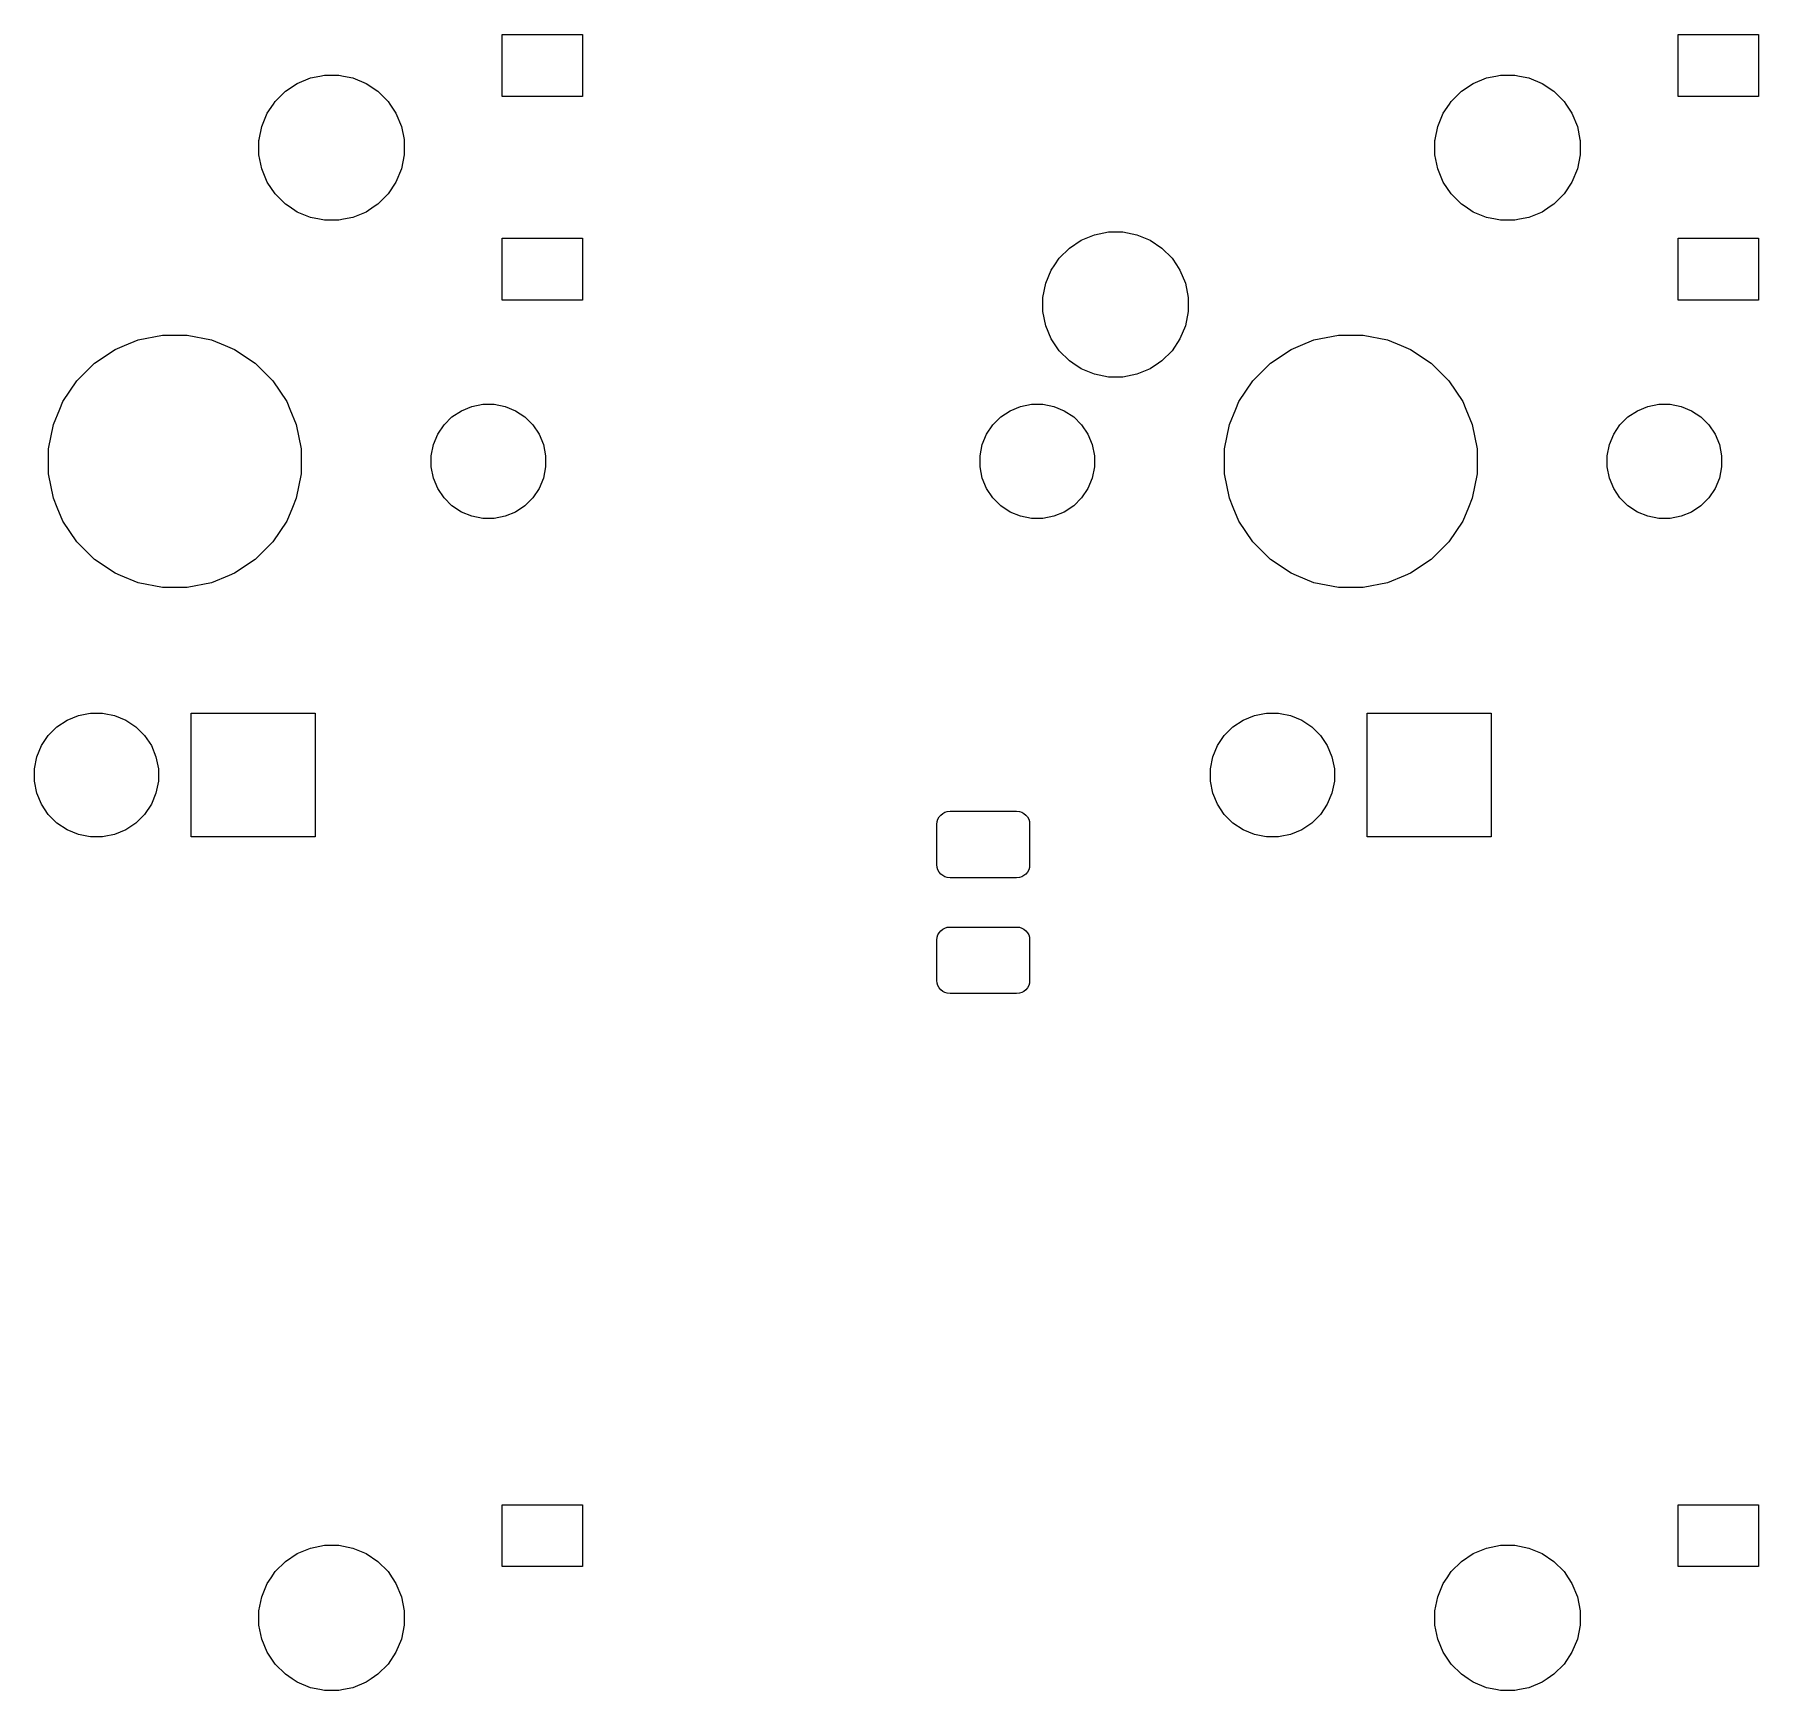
# Model space of a CAD drawing. Extents: x -9 to 373, y -109 to 9.
# Drawn here: x 231.09 to 259.02, y -19.91 to 6.91 of the extents above; entities that cross this region are included whole.
import ezdxf

# ---------------------------------------------------------------- set-up
doc = ezdxf.new("R2010")
doc.units = 0
doc.layers.add('BLACK', color=7, linetype='CONTINUOUS')

msp = doc.modelspace()

# ---------------------------------------------------------------- linework, layer by layer
at = {"layer": 'BLACK', "linetype": 'CONTINUOUS'}
for p, q in [((238.665, 5.9115), (238.665, 6.9135)), ((238.665, 6.9135), (239.967, 6.9135)), ((239.967, 6.9135), (239.967, 5.9115)), ((257.715, 5.9115), (257.715, 6.9135)), ((257.715, 6.9135), (259.017, 6.9135)), ((259.017, 6.9135), (259.017, 5.9115)), ((235.345, 6.12216), (235.559, 6.21081)), ((235.559, 6.21081), (235.711, 6.24094)), ((235.711, 6.24094), (235.787, 6.256)), ((235.787, 6.256), (236.018, 6.256)), ((236.018, 6.256), (236.094, 6.24094)), ((236.094, 6.24094), (236.246, 6.21081)), ((236.246, 6.21081), (236.46, 6.12216)), ((254.395, 6.12216), (254.609, 6.21081)), ((254.609, 6.21081), (254.761, 6.24094)), ((254.761, 6.24094), (254.837, 6.256)), ((254.837, 6.256), (255.068, 6.256)), ((255.068, 6.256), (255.144, 6.24094)), ((255.144, 6.24094), (255.296, 6.21081)), ((255.296, 6.21081), (255.51, 6.12216)), ((234.989, 5.82965), (235.153, 5.99346)), ((235.153, 5.99346), (235.345, 6.12216)), ((235.345, 6.12216), (235.345, 6.12216)), ((236.46, 6.12216), (236.46, 6.12216)), ((236.46, 6.12216), (236.652, 5.99346)), ((236.652, 5.99346), (236.816, 5.82965)), ((239.967, 5.9115), (238.665, 5.9115)), ((254.039, 5.82965), (254.203, 5.99346)), ((254.203, 5.99346), (254.395, 6.12216)), ((254.395, 6.12216), (254.395, 6.12216)), ((255.51, 6.12216), (255.51, 6.12216)), ((255.51, 6.12216), (255.702, 5.99346)), ((255.702, 5.99346), (255.866, 5.82965)), ((259.017, 5.9115), (257.715, 5.9115)), ((234.772, 5.42303), (234.86, 5.63704)), ((234.86, 5.63704), (234.959, 5.78479)), ((234.959, 5.78479), (234.989, 5.82965)), ((236.816, 5.82965), (236.846, 5.78479)), ((236.846, 5.78479), (236.945, 5.63704)), ((236.945, 5.63704), (237.033, 5.42303)), ((253.822, 5.42303), (253.91, 5.63704)), ((253.91, 5.63704), (254.009, 5.78479)), ((254.009, 5.78479), (254.039, 5.82965)), ((255.866, 5.82965), (255.896, 5.78479)), ((255.896, 5.78479), (255.995, 5.63704)), ((255.995, 5.63704), (256.083, 5.42303)), ((234.73, 5.21297), (234.772, 5.42302)), ((234.772, 5.42302), (234.772, 5.42303)), ((237.033, 5.42303), (237.033, 5.42302)), ((237.033, 5.42302), (237.075, 5.21297)), ((253.78, 5.21297), (253.822, 5.42302)), ((253.822, 5.42302), (253.822, 5.42303)), ((256.083, 5.42303), (256.083, 5.42302)), ((256.083, 5.42302), (256.125, 5.21297)), ((234.726, 5.19583), (234.73, 5.21297)), ((234.726, 4.96417), (234.726, 5.19583)), ((237.075, 5.21297), (237.078, 5.19583)), ((237.078, 5.19583), (237.078, 4.96417)), ((253.776, 5.19583), (253.78, 5.21297)), ((253.776, 4.96417), (253.776, 5.19583)), ((256.125, 5.21297), (256.128, 5.19583)), ((256.128, 5.19583), (256.128, 4.96417)), ((234.772, 4.73697), (234.726, 4.96417)), ((237.078, 4.96417), (237.033, 4.73697)), ((253.822, 4.73697), (253.776, 4.96417)), ((256.128, 4.96417), (256.083, 4.73697)), ((234.86, 4.52295), (234.772, 4.73697)), ((234.989, 4.33035), (234.86, 4.52295)), ((234.86, 4.52295), (234.86, 4.52295)), ((236.945, 4.52295), (236.816, 4.33035)), ((237.033, 4.73697), (236.945, 4.52295)), ((236.945, 4.52295), (236.945, 4.52295)), ((253.91, 4.52295), (253.822, 4.73697)), ((254.039, 4.33035), (253.91, 4.52295)), ((253.91, 4.52295), (253.91, 4.52295)), ((255.995, 4.52295), (255.866, 4.33035)), ((256.083, 4.73697), (255.995, 4.52295)), ((255.995, 4.52295), (255.995, 4.52295)), ((235.153, 4.16654), (234.989, 4.33035)), ((236.816, 4.33035), (236.652, 4.16654)), ((254.203, 4.16654), (254.039, 4.33035)), ((255.866, 4.33035), (255.702, 4.16654)), ((235.213, 4.12626), (235.153, 4.16654)), ((235.345, 4.03784), (235.213, 4.12626)), ((235.559, 3.94919), (235.345, 4.03784)), ((235.708, 3.91973), (235.559, 3.94919)), ((235.787, 3.904), (235.708, 3.91973)), ((236.097, 3.91973), (236.018, 3.904)), ((236.246, 3.94919), (236.097, 3.91973)), ((236.46, 4.03784), (236.246, 3.94919)), ((236.592, 4.12626), (236.46, 4.03784)), ((236.652, 4.16654), (236.592, 4.12626)), ((254.263, 4.12626), (254.203, 4.16654)), ((254.395, 4.03784), (254.263, 4.12626)), ((254.609, 3.94919), (254.395, 4.03784)), ((254.758, 3.91973), (254.609, 3.94919)), ((254.837, 3.904), (254.758, 3.91973)), ((255.147, 3.91973), (255.068, 3.904)), ((255.296, 3.94919), (255.147, 3.91973)), ((255.51, 4.03784), (255.296, 3.94919)), ((255.642, 4.12626), (255.51, 4.03784)), ((255.702, 4.16654), (255.642, 4.12626)), ((236.018, 3.904), (235.787, 3.904)), ((248.045, 3.58216), (248.259, 3.67081)), ((248.259, 3.67081), (248.411, 3.70094)), ((248.411, 3.70094), (248.487, 3.716)), ((248.487, 3.716), (248.718, 3.716)), ((248.718, 3.716), (248.794, 3.70094)), ((248.794, 3.70094), (248.946, 3.67081)), ((248.946, 3.67081), (249.16, 3.58216)), ((255.068, 3.904), (254.837, 3.904)), ((238.665, 2.6115), (238.665, 3.6135)), ((238.665, 3.6135), (239.967, 3.6135)), ((239.967, 3.6135), (239.967, 2.6115)), ((247.689, 3.28965), (247.853, 3.45346)), ((247.853, 3.45346), (248.045, 3.58216)), ((248.045, 3.58216), (248.045, 3.58216)), ((249.16, 3.58216), (249.16, 3.58216)), ((249.16, 3.58216), (249.352, 3.45346)), ((249.352, 3.45346), (249.516, 3.28965)), ((257.715, 2.6115), (257.715, 3.6135)), ((257.715, 3.6135), (259.017, 3.6135)), ((259.017, 3.6135), (259.017, 2.6115)), ((247.472, 2.88303), (247.56, 3.09705)), ((247.56, 3.09705), (247.617, 3.1823)), ((247.617, 3.1823), (247.689, 3.28965)), ((249.516, 3.28965), (249.588, 3.1823)), ((249.588, 3.1823), (249.645, 3.09705)), ((249.645, 3.09705), (249.733, 2.88303)), ((247.426, 2.65583), (247.472, 2.88303)), ((249.733, 2.88303), (249.778, 2.65583)), ((239.967, 2.6115), (238.665, 2.6115)), ((247.426, 2.42417), (247.426, 2.65583)), ((249.778, 2.65583), (249.778, 2.42417)), ((259.017, 2.6115), (257.715, 2.6115)), ((247.472, 2.19697), (247.426, 2.42417)), ((249.778, 2.42417), (249.733, 2.19697)), ((232.548, 1.87602), (232.766, 1.96632)), ((232.766, 1.96632), (233.161, 2.0449)), ((233.161, 2.0449), (233.564, 2.0449)), ((233.564, 2.0449), (233.959, 1.96632)), ((233.959, 1.96632), (234.177, 1.87602)), ((247.56, 1.98295), (247.472, 2.19697)), ((247.689, 1.79035), (247.56, 1.98295)), ((247.56, 1.98295), (247.56, 1.98295)), ((249.645, 1.98295), (249.516, 1.79035)), ((249.733, 2.19697), (249.645, 1.98295)), ((249.645, 1.98295), (249.645, 1.98295)), ((251.598, 1.87602), (251.816, 1.96632)), ((251.816, 1.96632), (252.211, 2.0449)), ((252.211, 2.0449), (252.614, 2.0449)), ((252.614, 2.0449), (253.009, 1.96632)), ((253.009, 1.96632), (253.227, 1.87602)), ((232.059, 1.58838), (232.394, 1.81217)), ((232.394, 1.81217), (232.548, 1.87602)), ((234.177, 1.87602), (234.331, 1.81217)), ((234.331, 1.81217), (234.666, 1.58838)), ((247.853, 1.62654), (247.689, 1.79035)), ((249.516, 1.79035), (249.352, 1.62654)), ((251.109, 1.58838), (251.444, 1.81217)), ((251.444, 1.81217), (251.598, 1.87602)), ((253.227, 1.87602), (253.381, 1.81217)), ((253.381, 1.81217), (253.716, 1.58838)), ((231.774, 1.30355), (232.059, 1.58838)), ((234.666, 1.58838), (234.951, 1.30355)), ((247.91, 1.58838), (247.853, 1.62654)), ((248.045, 1.49784), (247.91, 1.58838)), ((248.259, 1.40919), (248.045, 1.49784)), ((248.411, 1.37906), (248.259, 1.40919)), ((248.946, 1.40919), (248.794, 1.37906)), ((249.16, 1.49784), (248.946, 1.40919)), ((249.295, 1.58838), (249.16, 1.49784)), ((249.352, 1.62654), (249.295, 1.58838)), ((250.824, 1.30355), (251.109, 1.58838)), ((253.716, 1.58838), (254.001, 1.30355)), ((231.55, 0.96862), (231.774, 1.30355)), ((234.951, 1.30355), (235.175, 0.96862)), ((248.487, 1.364), (248.411, 1.37906)), ((248.718, 1.364), (248.487, 1.364)), ((248.794, 1.37906), (248.718, 1.364)), ((250.6, 0.96862), (250.824, 1.30355)), ((254.001, 1.30355), (254.225, 0.96862)), ((231.396, 0.59647), (231.498, 0.84277)), ((231.498, 0.84277), (231.55, 0.96862)), ((235.175, 0.96862), (235.227, 0.84277)), ((235.227, 0.84277), (235.329, 0.59647)), ((238.004, 0.82061), (238.172, 0.89041)), ((238.172, 0.89041), (238.351, 0.926)), ((238.351, 0.926), (238.534, 0.926)), ((238.534, 0.926), (238.713, 0.89041)), ((238.713, 0.89041), (238.881, 0.82061)), ((246.894, 0.82061), (247.062, 0.89041)), ((247.062, 0.89041), (247.241, 0.926)), ((247.241, 0.926), (247.424, 0.926)), ((247.424, 0.926), (247.603, 0.89041)), ((247.603, 0.89041), (247.771, 0.82061)), ((250.446, 0.59647), (250.548, 0.84277)), ((250.548, 0.84277), (250.6, 0.96862)), ((254.225, 0.96862), (254.277, 0.84277)), ((254.277, 0.84277), (254.379, 0.59647)), ((257.054, 0.82061), (257.222, 0.89041)), ((257.222, 0.89041), (257.401, 0.926)), ((257.401, 0.926), (257.584, 0.926)), ((257.584, 0.926), (257.763, 0.89041)), ((257.763, 0.89041), (257.931, 0.82061)), ((231.318, 0.20141), (231.396, 0.59647)), ((235.329, 0.59647), (235.407, 0.20141)), ((237.622, 0.43863), (237.723, 0.59029)), ((237.723, 0.59029), (237.852, 0.71927)), ((237.852, 0.71927), (238.004, 0.82061)), ((238.881, 0.82061), (239.033, 0.71927)), ((239.033, 0.71927), (239.162, 0.59029)), ((239.162, 0.59029), (239.263, 0.43863)), ((246.512, 0.43863), (246.613, 0.59029)), ((246.613, 0.59029), (246.742, 0.71927)), ((246.742, 0.71927), (246.894, 0.82061)), ((247.771, 0.82061), (247.923, 0.71927)), ((247.923, 0.71927), (248.052, 0.59029)), ((248.052, 0.59029), (248.153, 0.43863)), ((250.368, 0.20141), (250.446, 0.59647)), ((254.379, 0.59647), (254.457, 0.20141)), ((256.672, 0.43863), (256.773, 0.59029)), ((256.773, 0.59029), (256.902, 0.71927)), ((256.902, 0.71927), (257.054, 0.82061)), ((257.931, 0.82061), (258.083, 0.71927)), ((258.083, 0.71927), (258.212, 0.59029)), ((258.212, 0.59029), (258.313, 0.43863)), ((237.552, 0.2701), (237.622, 0.43863)), ((239.263, 0.43863), (239.333, 0.2701)), ((246.442, 0.2701), (246.512, 0.43863)), ((248.153, 0.43863), (248.223, 0.2701)), ((256.602, 0.2701), (256.672, 0.43863)), ((258.313, 0.43863), (258.383, 0.2701)), ((231.318, -0.20141), (231.318, 0.20141)), ((235.407, 0.20141), (235.407, -0.20141)), ((237.516, 0.0912), (237.552, 0.2701)), ((237.516, -0.0912), (237.516, 0.0912)), ((239.333, 0.2701), (239.368, 0.0912)), ((239.368, 0.0912), (239.368, -0.0912)), ((246.406, 0.0912), (246.442, 0.2701)), ((246.406, -0.0912), (246.406, 0.0912)), ((248.223, 0.2701), (248.258, 0.0912)), ((248.258, 0.0912), (248.258, -0.0912)), ((250.368, -0.20141), (250.368, 0.20141)), ((254.457, 0.20141), (254.457, -0.20141)), ((256.566, 0.0912), (256.602, 0.2701)), ((256.566, -0.0912), (256.566, 0.0912)), ((258.383, 0.2701), (258.418, 0.0912)), ((258.418, 0.0912), (258.418, -0.0912)), ((231.396, -0.59647), (231.318, -0.20141)), ((235.407, -0.20141), (235.329, -0.59647)), ((237.552, -0.2701), (237.516, -0.0912)), ((237.622, -0.43863), (237.552, -0.2701)), ((239.333, -0.2701), (239.263, -0.43863)), ((239.368, -0.0912), (239.333, -0.2701)), ((246.442, -0.2701), (246.406, -0.0912)), ((246.512, -0.43863), (246.442, -0.2701)), ((248.223, -0.2701), (248.153, -0.43863)), ((248.258, -0.0912), (248.223, -0.2701)), ((250.446, -0.59647), (250.368, -0.20141)), ((254.457, -0.20141), (254.379, -0.59647)), ((256.602, -0.2701), (256.566, -0.0912)), ((256.672, -0.43863), (256.602, -0.2701)), ((258.383, -0.2701), (258.313, -0.43863)), ((258.418, -0.0912), (258.383, -0.2701)), ((237.723, -0.59029), (237.622, -0.43863)), ((239.263, -0.43863), (239.162, -0.59029)), ((246.613, -0.59029), (246.512, -0.43863)), ((248.153, -0.43863), (248.052, -0.59029)), ((256.773, -0.59029), (256.672, -0.43863)), ((258.313, -0.43863), (258.212, -0.59029)), ((231.458, -0.74583), (231.396, -0.59647)), ((231.55, -0.96862), (231.458, -0.74583)), ((235.267, -0.74583), (235.175, -0.96862)), ((235.329, -0.59647), (235.267, -0.74583)), ((237.852, -0.71927), (237.723, -0.59029)), ((238.004, -0.82061), (237.852, -0.71927)), ((238.172, -0.89041), (238.004, -0.82061)), ((238.881, -0.82061), (238.713, -0.89041)), ((239.033, -0.71927), (238.881, -0.82061)), ((239.162, -0.59029), (239.033, -0.71927)), ((246.742, -0.71927), (246.613, -0.59029)), ((246.894, -0.82061), (246.742, -0.71927)), ((247.062, -0.89041), (246.894, -0.82061)), ((247.771, -0.82061), (247.603, -0.89041)), ((247.923, -0.71927), (247.771, -0.82061)), ((248.052, -0.59029), (247.923, -0.71927)), ((250.508, -0.74583), (250.446, -0.59647)), ((250.6, -0.96862), (250.508, -0.74583)), ((254.317, -0.74583), (254.225, -0.96862)), ((254.379, -0.59647), (254.317, -0.74583)), ((256.902, -0.71927), (256.773, -0.59029)), ((257.054, -0.82061), (256.902, -0.71927)), ((257.222, -0.89041), (257.054, -0.82061)), ((257.931, -0.82061), (257.763, -0.89041)), ((258.083, -0.71927), (257.931, -0.82061)), ((258.212, -0.59029), (258.083, -0.71927)), ((231.774, -1.30355), (231.55, -0.96862)), ((235.175, -0.96862), (234.951, -1.30355)), ((238.351, -0.926), (238.172, -0.89041)), ((238.534, -0.926), (238.351, -0.926)), ((238.713, -0.89041), (238.534, -0.926)), ((247.241, -0.926), (247.062, -0.89041)), ((247.424, -0.926), (247.241, -0.926)), ((247.603, -0.89041), (247.424, -0.926)), ((250.824, -1.30355), (250.6, -0.96862)), ((254.225, -0.96862), (254.001, -1.30355)), ((257.401, -0.926), (257.222, -0.89041)), ((257.584, -0.926), (257.401, -0.926)), ((257.763, -0.89041), (257.584, -0.926)), ((232.059, -1.58838), (231.774, -1.30355)), ((234.951, -1.30355), (234.666, -1.58838)), ((251.109, -1.58838), (250.824, -1.30355)), ((254.001, -1.30355), (253.716, -1.58838)), ((232.394, -1.81217), (232.059, -1.58838)), ((234.666, -1.58838), (234.331, -1.81217)), ((251.444, -1.81217), (251.109, -1.58838)), ((253.716, -1.58838), (253.381, -1.81217)), ((232.484, -1.8494), (232.394, -1.81217)), ((232.766, -1.96632), (232.484, -1.8494)), ((234.241, -1.8494), (233.959, -1.96632)), ((234.331, -1.81217), (234.241, -1.8494)), ((251.534, -1.8494), (251.444, -1.81217)), ((251.816, -1.96632), (251.534, -1.8494)), ((253.291, -1.8494), (253.009, -1.96632)), ((253.381, -1.81217), (253.291, -1.8494)), ((233.161, -2.0449), (232.766, -1.96632)), ((233.564, -2.0449), (233.161, -2.0449)), ((233.959, -1.96632), (233.564, -2.0449)), ((252.211, -2.0449), (251.816, -1.96632)), ((252.614, -2.0449), (252.211, -2.0449)), ((253.009, -1.96632), (252.614, -2.0449)), ((231.617, -4.19071), (231.8, -4.11506)), ((231.8, -4.11506), (231.966, -4.08199)), ((231.966, -4.08199), (231.994, -4.0765)), ((231.994, -4.0765), (232.191, -4.0765)), ((232.191, -4.0765), (232.219, -4.08199)), ((232.219, -4.08199), (232.385, -4.11506)), ((232.385, -4.11506), (232.568, -4.19071)), ((233.629, -6.0835), (233.629, -4.0765)), ((233.629, -4.0765), (235.636, -4.0765)), ((235.636, -4.0765), (235.636, -6.0835)), ((250.667, -4.19071), (250.85, -4.11506)), ((250.85, -4.11506), (251.016, -4.08199)), ((251.016, -4.08199), (251.044, -4.0765)), ((251.044, -4.0765), (251.241, -4.0765)), ((251.241, -4.0765), (251.269, -4.08199)), ((251.269, -4.08199), (251.435, -4.11506)), ((251.435, -4.11506), (251.618, -4.19071)), ((252.679, -6.0835), (252.679, -4.0765)), ((252.679, -4.0765), (254.686, -4.0765)), ((254.686, -4.0765), (254.686, -6.0835)), ((231.203, -4.60466), (231.313, -4.44031)), ((231.313, -4.44031), (231.453, -4.30053)), ((231.453, -4.30053), (231.617, -4.19071)), ((232.568, -4.19071), (232.732, -4.30053)), ((232.732, -4.30053), (232.872, -4.44031)), ((232.872, -4.44031), (232.982, -4.60466)), ((250.253, -4.60466), (250.363, -4.44031)), ((250.363, -4.44031), (250.503, -4.30053)), ((250.503, -4.30053), (250.667, -4.19071)), ((251.618, -4.19071), (251.782, -4.30053)), ((251.782, -4.30053), (251.922, -4.44031)), ((251.922, -4.44031), (252.032, -4.60466)), ((231.128, -4.78729), (231.203, -4.60466)), ((232.982, -4.60466), (233.057, -4.78729)), ((250.178, -4.78729), (250.253, -4.60466)), ((252.032, -4.60466), (252.107, -4.78729)), ((231.089, -4.98116), (231.128, -4.78729)), ((231.089, -5.17884), (231.089, -4.98116)), ((233.057, -4.78729), (233.096, -4.98116)), ((233.096, -4.98116), (233.096, -5.17884)), ((250.139, -4.98116), (250.178, -4.78729)), ((250.139, -5.17884), (250.139, -4.98116)), ((252.107, -4.78729), (252.146, -4.98116)), ((252.146, -4.98116), (252.146, -5.17884)), ((231.128, -5.37271), (231.089, -5.17884)), ((233.096, -5.17884), (233.057, -5.37271)), ((250.178, -5.37271), (250.139, -5.17884)), ((252.146, -5.17884), (252.107, -5.37271)), ((231.203, -5.55534), (231.128, -5.37271)), ((231.313, -5.71969), (231.203, -5.55534)), ((232.982, -5.55534), (232.872, -5.71969)), ((233.057, -5.37271), (232.982, -5.55534)), ((250.253, -5.55534), (250.178, -5.37271)), ((250.363, -5.71969), (250.253, -5.55534)), ((252.032, -5.55534), (251.922, -5.71969)), ((252.107, -5.37271), (252.032, -5.55534)), ((231.453, -5.85947), (231.313, -5.71969)), ((231.617, -5.96929), (231.453, -5.85947)), ((232.732, -5.85947), (232.568, -5.96929)), ((232.872, -5.71969), (232.732, -5.85947)), ((245.708, -5.88064), (245.713, -5.83428)), ((245.713, -5.83428), (245.725, -5.79561)), ((245.725, -5.79561), (245.744, -5.75997)), ((245.744, -5.75997), (245.769, -5.72873)), ((245.769, -5.72873), (245.801, -5.7031)), ((245.801, -5.7031), (245.836, -5.68405)), ((245.836, -5.68405), (245.875, -5.67231)), ((245.875, -5.67231), (245.921, -5.66775)), ((245.921, -5.66775), (246.997, -5.66775)), ((246.997, -5.66775), (247.044, -5.67231)), ((247.044, -5.67231), (247.083, -5.68405)), ((247.083, -5.68405), (247.118, -5.7031)), ((247.118, -5.7031), (247.149, -5.72873)), ((247.149, -5.72873), (247.175, -5.75997)), ((247.175, -5.75997), (247.194, -5.79561)), ((247.194, -5.79561), (247.206, -5.83428)), ((247.206, -5.83428), (247.21, -5.88064)), ((250.503, -5.85947), (250.363, -5.71969)), ((250.667, -5.96929), (250.503, -5.85947)), ((251.782, -5.85947), (251.618, -5.96929)), ((251.922, -5.71969), (251.782, -5.85947)), ((231.8, -6.04494), (231.617, -5.96929)), ((231.966, -6.07801), (231.8, -6.04494)), ((231.994, -6.0835), (231.966, -6.07801)), ((232.191, -6.0835), (231.994, -6.0835)), ((232.219, -6.07801), (232.191, -6.0835)), ((232.385, -6.04494), (232.219, -6.07801)), ((232.568, -5.96929), (232.385, -6.04494)), ((235.636, -6.0835), (233.629, -6.0835)), ((245.708, -6.53186), (245.708, -5.88064)), ((247.21, -5.88064), (247.21, -6.53186)), ((250.85, -6.04494), (250.667, -5.96929)), ((251.016, -6.07801), (250.85, -6.04494)), ((251.044, -6.0835), (251.016, -6.07801)), ((251.241, -6.0835), (251.044, -6.0835)), ((251.269, -6.07801), (251.241, -6.0835)), ((251.435, -6.04494), (251.269, -6.07801)), ((251.618, -5.96929), (251.435, -6.04494)), ((254.686, -6.0835), (252.679, -6.0835)), ((245.713, -6.57822), (245.708, -6.53186)), ((245.725, -6.61689), (245.713, -6.57822)), ((245.744, -6.65253), (245.725, -6.61689)), ((245.769, -6.68377), (245.744, -6.65253)), ((245.801, -6.7094), (245.769, -6.68377)), ((247.149, -6.68377), (247.118, -6.7094)), ((247.175, -6.65253), (247.149, -6.68377)), ((247.194, -6.61689), (247.175, -6.65253)), ((247.206, -6.57822), (247.194, -6.61689)), ((247.21, -6.53186), (247.206, -6.57822)), ((245.836, -6.72845), (245.801, -6.7094)), ((245.875, -6.74018), (245.836, -6.72845)), ((245.921, -6.74475), (245.875, -6.74018)), ((246.997, -6.74475), (245.921, -6.74475)), ((247.044, -6.74018), (246.997, -6.74475)), ((247.083, -6.72845), (247.044, -6.74018)), ((247.118, -6.7094), (247.083, -6.72845)), ((245.708, -7.75564), (245.713, -7.70928)), ((245.708, -8.40686), (245.708, -7.75564)), ((245.713, -7.70928), (245.725, -7.67061)), ((245.725, -7.67061), (245.744, -7.63497)), ((245.744, -7.63497), (245.769, -7.60373)), ((245.769, -7.60373), (245.801, -7.5781)), ((245.801, -7.5781), (245.836, -7.55905)), ((245.836, -7.55905), (245.875, -7.54731)), ((245.875, -7.54731), (245.921, -7.54275)), ((245.921, -7.54275), (246.997, -7.54275)), ((246.997, -7.54275), (247.044, -7.54731)), ((247.044, -7.54731), (247.083, -7.55905)), ((247.083, -7.55905), (247.118, -7.5781)), ((247.118, -7.5781), (247.149, -7.60373)), ((247.149, -7.60373), (247.175, -7.63497)), ((247.175, -7.63497), (247.194, -7.67061)), ((247.194, -7.67061), (247.206, -7.70928)), ((247.206, -7.70928), (247.21, -7.75564)), ((247.21, -7.75564), (247.21, -8.40686)), ((245.713, -8.45322), (245.708, -8.40686)), ((245.725, -8.49189), (245.713, -8.45322)), ((245.744, -8.52753), (245.725, -8.49189)), ((245.769, -8.55877), (245.744, -8.52753)), ((245.801, -8.5844), (245.769, -8.55877)), ((245.836, -8.60345), (245.801, -8.5844)), ((245.875, -8.61519), (245.836, -8.60345)), ((245.921, -8.61975), (245.875, -8.61519)), ((246.997, -8.61975), (245.921, -8.61975)), ((247.044, -8.61519), (246.997, -8.61975)), ((247.083, -8.60345), (247.044, -8.61519)), ((247.118, -8.5844), (247.083, -8.60345)), ((247.149, -8.55877), (247.118, -8.5844)), ((247.175, -8.52753), (247.149, -8.55877)), ((247.194, -8.49189), (247.175, -8.52753)), ((247.206, -8.45322), (247.194, -8.49189)), ((247.21, -8.40686), (247.206, -8.45322)), ((238.665, -17.901), (238.665, -16.899)), ((238.665, -16.899), (239.967, -16.899)), ((239.967, -16.899), (239.967, -17.901)), ((257.715, -17.901), (257.715, -16.899)), ((257.715, -16.899), (259.017, -16.899)), ((259.017, -16.899), (259.017, -17.901)), ((235.559, -17.6017), (235.711, -17.5716)), ((235.711, -17.5716), (235.787, -17.5565)), ((235.787, -17.5565), (236.018, -17.5565)), ((236.018, -17.5565), (236.094, -17.5716)), ((236.094, -17.5716), (236.246, -17.6017)), ((254.609, -17.6017), (254.761, -17.5716)), ((254.761, -17.5716), (254.837, -17.5565)), ((254.837, -17.5565), (255.068, -17.5565)), ((255.068, -17.5565), (255.144, -17.5716)), ((255.144, -17.5716), (255.296, -17.6017)), ((234.989, -17.9828), (235.153, -17.819)), ((235.153, -17.819), (235.345, -17.6903)), ((235.345, -17.6903), (235.559, -17.6017)), ((235.345, -17.6903), (235.345, -17.6903)), ((236.246, -17.6017), (236.46, -17.6903)), ((236.46, -17.6903), (236.46, -17.6903)), ((236.46, -17.6903), (236.652, -17.819)), ((236.652, -17.819), (236.816, -17.9828)), ((254.039, -17.9828), (254.203, -17.819)), ((254.203, -17.819), (254.395, -17.6903)), ((254.395, -17.6903), (254.609, -17.6017)), ((254.395, -17.6903), (254.395, -17.6903)), ((255.296, -17.6017), (255.51, -17.6903)), ((255.51, -17.6903), (255.51, -17.6903)), ((255.51, -17.6903), (255.702, -17.819)), ((255.702, -17.819), (255.866, -17.9828)), ((234.86, -18.1755), (234.922, -18.0829)), ((234.922, -18.0829), (234.989, -17.9828)), ((236.816, -17.9828), (236.883, -18.0829)), ((236.883, -18.0829), (236.945, -18.1755)), ((239.967, -17.901), (238.665, -17.901)), ((253.91, -18.1755), (253.972, -18.0829)), ((253.972, -18.0829), (254.039, -17.9828)), ((255.866, -17.9828), (255.933, -18.0829)), ((255.933, -18.0829), (255.995, -18.1755)), ((259.017, -17.901), (257.715, -17.901)), ((234.726, -18.6167), (234.772, -18.3895)), ((234.772, -18.3895), (234.86, -18.1755)), ((236.945, -18.1755), (237.033, -18.3895)), ((237.033, -18.3895), (237.078, -18.6167)), ((253.776, -18.6167), (253.822, -18.3895)), ((253.822, -18.3895), (253.91, -18.1755)), ((255.995, -18.1755), (256.083, -18.3895)), ((256.083, -18.3895), (256.128, -18.6167)), ((234.726, -18.8483), (234.726, -18.6167)), ((237.078, -18.6167), (237.078, -18.8483)), ((253.776, -18.8483), (253.776, -18.6167)), ((256.128, -18.6167), (256.128, -18.8483)), ((234.772, -19.0755), (234.726, -18.8483)), ((237.078, -18.8483), (237.033, -19.0755)), ((253.822, -19.0755), (253.776, -18.8483)), ((256.128, -18.8483), (256.083, -19.0755)), ((234.86, -19.2895), (234.772, -19.0755)), ((237.033, -19.0755), (236.945, -19.2895)), ((253.91, -19.2895), (253.822, -19.0755)), ((256.083, -19.0755), (255.995, -19.2895)), ((234.989, -19.4822), (234.86, -19.2895)), ((234.86, -19.2895), (234.86, -19.2895)), ((235.153, -19.646), (234.989, -19.4822)), ((236.816, -19.4822), (236.652, -19.646)), ((236.945, -19.2895), (236.816, -19.4822)), ((236.945, -19.2895), (236.945, -19.2895)), ((254.039, -19.4822), (253.91, -19.2895)), ((253.91, -19.2895), (253.91, -19.2895)), ((254.203, -19.646), (254.039, -19.4822)), ((255.866, -19.4822), (255.702, -19.646)), ((255.995, -19.2895), (255.866, -19.4822)), ((255.995, -19.2895), (255.995, -19.2895)), ((235.262, -19.7191), (235.153, -19.646)), ((235.345, -19.7747), (235.262, -19.7191)), ((235.559, -19.8633), (235.345, -19.7747)), ((236.46, -19.7747), (236.246, -19.8633)), ((236.543, -19.7191), (236.46, -19.7747)), ((236.652, -19.646), (236.543, -19.7191)), ((254.312, -19.7191), (254.203, -19.646)), ((254.395, -19.7747), (254.312, -19.7191)), ((254.609, -19.8633), (254.395, -19.7747)), ((255.51, -19.7747), (255.296, -19.8633)), ((255.593, -19.7191), (255.51, -19.7747)), ((255.702, -19.646), (255.593, -19.7191)), ((235.711, -19.8934), (235.559, -19.8633)), ((235.787, -19.9085), (235.711, -19.8934)), ((236.018, -19.9085), (235.787, -19.9085)), ((236.094, -19.8934), (236.018, -19.9085)), ((236.246, -19.8633), (236.094, -19.8934)), ((254.761, -19.8934), (254.609, -19.8633)), ((254.837, -19.9085), (254.761, -19.8934)), ((255.068, -19.9085), (254.837, -19.9085)), ((255.144, -19.8934), (255.068, -19.9085)), ((255.296, -19.8633), (255.144, -19.8934))]:
    msp.add_line(p, q, dxfattribs=at)

doc.saveas('drawing.dxf')
